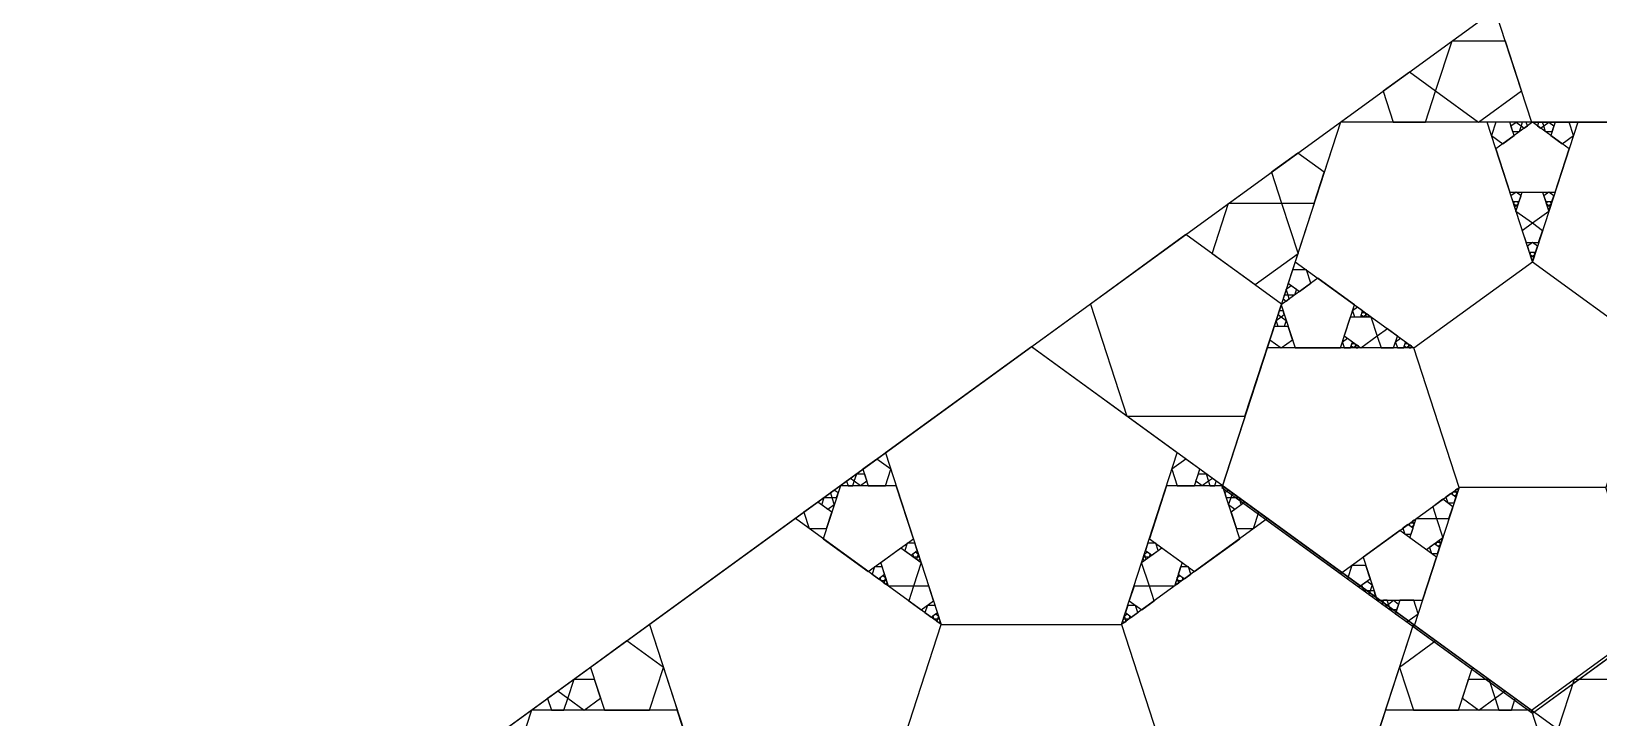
# Model space of a CAD drawing. Header units: inches. Extents: x -578 to 126, y -85 to 118.
# Drawn here: x -378.33 to -356.58, y 31.61 to 41.13 of the extents above; entities that cross this region are included whole.
import ezdxf

# ---------------------------------------------------------------- set-up
doc = ezdxf.new("R2010")
doc.units = ezdxf.units.IN
doc.header["$MEASUREMENT"] = 0
doc.layers.add('drawing', color=7, linetype='Continuous')

msp = doc.modelspace()

# ---------------------------------------------------------------- linework, layer by layer
for points in [[(-358.519, 34.799), (-359.147, 36.734), (-357.501, 37.93), (-355.856, 36.734), (-356.484, 34.799)], [(-364.452, 29.048), (-366.477, 30.519), (-365.704, 32.899), (-363.201, 32.899), (-362.428, 30.519)]]:
    msp.add_lwpolyline(points, close=True)
at = {"layer": 'drawing'}
for points in [[(-283.222, 95.766), (-378.328, 26.668), (-342.001, -85.135), (-224.444, -85.135), (-188.117, 26.668)], [(-305.674, 26.668), (-342.001, 53.061), (-378.328, 26.668), (-364.452, -16.037), (-319.55, -16.037)], [(-305.674, 26.668), (-342.001, 53.061), (-378.328, 26.668), (-364.452, -16.037), (-319.549, -16.037)], [(-355.877, 39.865), (-355.371, 41.422), (-356.696, 42.385), (-358.021, 41.422), (-357.515, 39.865)], [(-358.249, 39.861), (-358.844, 40.294), (-358.617, 40.993), (-357.881, 40.993), (-357.654, 40.294)], [(-358.983, 39.865), (-358.844, 40.294), (-359.209, 40.559), (-359.574, 40.294), (-359.435, 39.865)], [(-357.501, 31.669), (-353.193, 34.799), (-354.838, 39.865), (-360.164, 39.865), (-361.81, 34.799)], [(-354.864, 39.865), (-360.165, 39.865), (-361.802, 34.824), (-357.515, 31.709), (-353.227, 34.824)], [(-354.864, 39.865), (-360.165, 39.865), (-361.802, 34.824), (-357.515, 31.709), (-353.227, 34.824)], [(-357.501, 37.93), (-358.13, 39.865), (-360.164, 39.865), (-360.793, 37.93), (-359.147, 36.734)], [(-358.01, 39.865), (-358.07, 39.68), (-357.913, 39.566), (-357.756, 39.68), (-357.816, 39.865)], [(-356.993, 39.495), (-357.501, 39.865), (-358.01, 39.495), (-357.816, 38.897), (-357.187, 38.897)], [(-356.993, 39.495), (-357.501, 39.865), (-358.01, 39.495), (-357.816, 38.897), (-357.187, 38.897)], [(-357.729, 39.865), (-357.658, 39.814), (-357.685, 39.731), (-357.772, 39.731), (-357.799, 39.814)], [(-357.642, 39.865), (-357.658, 39.814), (-357.615, 39.782), (-357.571, 39.814), (-357.588, 39.865)], [(-355.856, 36.734), (-354.21, 37.93), (-354.838, 39.865), (-356.873, 39.865), (-357.501, 37.93)], [(-357.388, 39.782), (-357.345, 39.814), (-357.361, 39.865), (-357.415, 39.865), (-357.431, 39.814)], [(-357.318, 39.731), (-357.345, 39.814), (-357.274, 39.865), (-357.204, 39.814), (-357.231, 39.731)], [(-357.09, 39.566), (-356.933, 39.68), (-356.993, 39.865), (-357.187, 39.865), (-357.247, 39.68)], [(-361.12, 39.171), (-360.981, 38.741), (-360.529, 38.741), (-360.39, 39.171), (-360.755, 39.436)], [(-361.716, 38.741), (-360.981, 38.741), (-360.753, 38.042), (-361.348, 37.61), (-361.943, 38.042)], [(-357.659, 38.846), (-357.729, 38.897), (-357.799, 38.846), (-357.772, 38.764), (-357.686, 38.764)], [(-357.698, 38.727), (-357.729, 38.704), (-357.761, 38.727), (-357.749, 38.764), (-357.71, 38.764)], [(-357.273, 38.629), (-357.501, 38.463), (-357.73, 38.629), (-357.643, 38.897), (-357.36, 38.897)], [(-357.204, 38.846), (-357.274, 38.897), (-357.344, 38.846), (-357.317, 38.764), (-357.23, 38.764)], [(-357.242, 38.727), (-357.274, 38.704), (-357.305, 38.727), (-357.293, 38.764), (-357.254, 38.764)], [(-357.71, 38.69), (-357.729, 38.704), (-357.748, 38.69), (-357.741, 38.668), (-357.717, 38.668)], [(-357.254, 38.69), (-357.274, 38.704), (-357.293, 38.69), (-357.286, 38.668), (-357.262, 38.668)], [(-363.633, 37.344), (-363.127, 35.787), (-361.49, 35.787), (-360.983, 37.344), (-362.308, 38.307)], [(-357.361, 38.361), (-357.501, 38.463), (-357.642, 38.361), (-357.588, 38.196), (-357.415, 38.196)], [(-357.431, 38.145), (-357.501, 38.196), (-357.571, 38.145), (-357.545, 38.063), (-357.458, 38.063)], [(-357.47, 38.026), (-357.501, 38.003), (-357.533, 38.026), (-357.521, 38.063), (-357.482, 38.063)], [(-357.482, 37.989), (-357.501, 38.003), (-357.521, 37.989), (-357.513, 37.967), (-357.49, 37.967)], [(-360.479, 37.702), (-360.987, 37.332), (-360.793, 36.734), (-360.164, 36.734), (-359.97, 37.332)], [(-360.479, 37.702), (-360.987, 37.332), (-360.793, 36.734), (-360.164, 36.734), (-359.97, 37.332)], [(-360.576, 37.631), (-360.636, 37.816), (-360.83, 37.816), (-360.89, 37.631), (-360.733, 37.517)], [(-360.874, 37.414), (-360.891, 37.465), (-360.944, 37.465), (-360.961, 37.414), (-360.917, 37.383)], [(-360.803, 37.465), (-360.891, 37.465), (-360.917, 37.548), (-360.847, 37.6), (-360.776, 37.548)], [(-361.031, 37.199), (-360.987, 37.167), (-360.944, 37.199), (-360.961, 37.25), (-361.014, 37.25)], [(-359.927, 37.301), (-359.997, 37.25), (-359.97, 37.167), (-359.884, 37.167), (-359.857, 37.25)], [(-359.825, 37.227), (-359.813, 37.19), (-359.845, 37.167), (-359.876, 37.19), (-359.864, 37.227)], [(-359.794, 37.204), (-359.813, 37.19), (-359.806, 37.167), (-359.782, 37.167), (-359.775, 37.19)], [(-361.144, 36.848), (-360.987, 36.734), (-360.83, 36.848), (-360.89, 37.033), (-361.084, 37.033)], [(-361.058, 37.116), (-360.987, 37.167), (-360.917, 37.116), (-360.944, 37.033), (-361.031, 37.033)], [(-359.741, 37.167), (-359.654, 36.899), (-359.883, 36.733), (-360.111, 36.899), (-360.024, 37.167)], [(-359.514, 37.001), (-359.654, 36.899), (-359.601, 36.734), (-359.427, 36.734), (-359.374, 36.899)], [(-360.068, 36.867), (-360.138, 36.816), (-360.111, 36.734), (-360.024, 36.734), (-359.998, 36.816)], [(-359.966, 36.794), (-359.954, 36.757), (-359.986, 36.734), (-360.017, 36.757), (-360.005, 36.794)], [(-359.935, 36.771), (-359.954, 36.757), (-359.947, 36.734), (-359.923, 36.734), (-359.915, 36.757)], [(-359.331, 36.867), (-359.401, 36.816), (-359.374, 36.734), (-359.287, 36.734), (-359.261, 36.816)], [(-359.229, 36.794), (-359.217, 36.757), (-359.248, 36.734), (-359.28, 36.757), (-359.268, 36.794)], [(-359.198, 36.771), (-359.217, 36.757), (-359.21, 36.734), (-359.186, 36.734), (-359.178, 36.757)], [(-350.577, 26.668), (-364.452, 36.749), (-378.328, 26.668), (-373.028, 10.356), (-355.877, 10.356)], [(-364.452, 36.749), (-378.328, 26.668), (-373.028, 10.356), (-355.877, 10.356), (-350.577, 26.668)], [(-361.177, 26.668), (-359.152, 32.899), (-364.452, 36.749), (-369.752, 32.899), (-367.728, 26.668)], [(-361.177, 26.668), (-359.152, 32.899), (-364.452, 36.749), (-369.752, 32.899), (-367.728, 26.668)], [(-363.201, 32.899), (-362.428, 35.279), (-364.452, 36.749), (-366.477, 35.279), (-365.704, 32.899)], [(-359.147, 36.734), (-361.182, 36.734), (-361.81, 34.799), (-360.164, 33.604), (-358.519, 34.799)], [(-366.477, 34.824), (-366.403, 35.051), (-366.596, 35.192), (-366.79, 35.051), (-366.716, 34.824)], [(-362.308, 35.192), (-362.502, 35.051), (-362.428, 34.824), (-362.189, 34.824), (-362.115, 35.051)], [(-366.329, 34.824), (-367.102, 34.824), (-367.341, 34.089), (-366.716, 33.634), (-366.09, 34.089)], [(-366.329, 34.824), (-367.102, 34.824), (-367.341, 34.089), (-366.716, 33.634), (-366.09, 34.089)], [(-366.93, 34.824), (-366.91, 34.887), (-366.963, 34.925), (-367.016, 34.887), (-366.996, 34.824)], [(-366.823, 34.824), (-366.91, 34.887), (-366.877, 34.989), (-366.769, 34.989), (-366.736, 34.887)], [(-361.563, 34.089), (-361.802, 34.824), (-362.576, 34.824), (-362.815, 34.089), (-362.189, 33.634)], [(-361.563, 34.089), (-361.802, 34.824), (-362.576, 34.824), (-362.815, 34.089), (-362.189, 33.634)], [(-362.028, 34.989), (-361.995, 34.887), (-362.082, 34.824), (-362.169, 34.887), (-362.135, 34.989)], [(-361.942, 34.925), (-361.995, 34.887), (-361.975, 34.824), (-361.909, 34.824), (-361.888, 34.887)], [(-358.519, 34.799), (-359.147, 32.865), (-357.501, 31.669), (-355.856, 32.865), (-356.484, 34.799)], [(-367.609, 34.456), (-367.535, 34.229), (-367.296, 34.229), (-367.222, 34.456), (-367.415, 34.597)], [(-367.329, 34.66), (-367.221, 34.66), (-367.188, 34.558), (-367.275, 34.495), (-367.362, 34.558)], [(-367.242, 34.723), (-367.221, 34.66), (-367.156, 34.66), (-367.135, 34.723), (-367.189, 34.761)], [(-361.749, 34.66), (-361.683, 34.66), (-361.663, 34.723), (-361.716, 34.761), (-361.769, 34.723)], [(-361.716, 34.558), (-361.683, 34.66), (-361.576, 34.66), (-361.543, 34.558), (-361.63, 34.495)], [(-361.609, 34.229), (-361.37, 34.229), (-361.296, 34.456), (-361.49, 34.597), (-361.683, 34.456)], [(-358.885, 34.533), (-358.832, 34.368), (-358.659, 34.368), (-358.605, 34.533), (-358.745, 34.635)], [(-358.702, 34.666), (-358.675, 34.584), (-358.589, 34.584), (-358.562, 34.666), (-358.632, 34.717)], [(-358.601, 34.74), (-358.562, 34.74), (-358.55, 34.703), (-358.581, 34.68), (-358.613, 34.703)], [(-358.569, 34.763), (-358.562, 34.74), (-358.538, 34.74), (-358.531, 34.763), (-358.55, 34.777)], [(-365.704, 32.899), (-367.728, 34.37), (-369.752, 32.899), (-368.979, 30.519), (-366.477, 30.519)], [(-362.428, 30.519), (-359.926, 30.519), (-359.152, 32.899), (-361.177, 34.37), (-363.201, 32.899)], [(-359.114, 34.368), (-358.832, 34.368), (-358.745, 34.1), (-358.973, 33.934), (-359.201, 34.1)], [(-359.85, 33.832), (-359.656, 33.234), (-359.027, 33.234), (-358.833, 33.832), (-359.342, 34.202)], [(-359.85, 33.832), (-359.656, 33.234), (-359.027, 33.234), (-358.833, 33.832), (-359.342, 34.202)], [(-359.298, 34.233), (-359.271, 34.151), (-359.185, 34.151), (-359.158, 34.233), (-359.228, 34.284)], [(-359.197, 34.307), (-359.158, 34.307), (-359.146, 34.27), (-359.177, 34.247), (-359.209, 34.27)], [(-359.165, 34.33), (-359.158, 34.307), (-359.134, 34.307), (-359.127, 34.33), (-359.146, 34.344)], [(-365.982, 33.759), (-366.089, 33.429), (-366.436, 33.429), (-366.543, 33.759), (-366.263, 33.963)], [(-366.07, 34.026), (-366.176, 34.026), (-366.209, 33.925), (-366.123, 33.862), (-366.037, 33.925)], [(-362.469, 33.429), (-362.816, 33.429), (-362.923, 33.759), (-362.642, 33.963), (-362.361, 33.759)], [(-362.695, 33.925), (-362.728, 34.026), (-362.835, 34.026), (-362.868, 33.925), (-362.782, 33.862)], [(-358.93, 33.965), (-358.903, 33.883), (-358.816, 33.883), (-358.79, 33.965), (-358.86, 34.016)], [(-358.828, 34.039), (-358.789, 34.039), (-358.777, 34.002), (-358.809, 33.979), (-358.84, 34.002)], [(-358.797, 34.062), (-358.789, 34.039), (-358.766, 34.039), (-358.758, 34.062), (-358.778, 34.076)], [(-366.022, 33.879), (-366.037, 33.834), (-366.085, 33.834), (-366.099, 33.879), (-366.061, 33.907)], [(-366.007, 33.834), (-366.037, 33.834), (-366.046, 33.806), (-366.022, 33.789), (-365.998, 33.806)], [(-362.859, 33.806), (-362.868, 33.834), (-362.897, 33.834), (-362.906, 33.806), (-362.883, 33.789)], [(-362.82, 33.834), (-362.868, 33.834), (-362.883, 33.879), (-362.844, 33.907), (-362.805, 33.879)], [(-359.813, 33.718), (-360.007, 33.718), (-360.067, 33.533), (-359.91, 33.419), (-359.753, 33.533)], [(-366.523, 33.697), (-366.63, 33.697), (-366.663, 33.595), (-366.576, 33.533), (-366.49, 33.595)], [(-366.475, 33.55), (-366.49, 33.505), (-366.538, 33.505), (-366.553, 33.55), (-366.514, 33.578)], [(-366.461, 33.505), (-366.49, 33.505), (-366.499, 33.477), (-366.475, 33.459), (-366.452, 33.477)], [(-362.406, 33.477), (-362.415, 33.505), (-362.444, 33.505), (-362.453, 33.477), (-362.429, 33.459)], [(-362.367, 33.505), (-362.415, 33.505), (-362.43, 33.55), (-362.391, 33.578), (-362.352, 33.55)], [(-362.242, 33.595), (-362.275, 33.697), (-362.382, 33.697), (-362.415, 33.595), (-362.328, 33.533)], [(-359.726, 33.45), (-359.753, 33.367), (-359.84, 33.367), (-359.867, 33.45), (-359.796, 33.502)], [(-365.876, 33.429), (-366.089, 33.429), (-366.155, 33.226), (-365.982, 33.101), (-365.81, 33.226)], [(-362.75, 33.226), (-362.816, 33.429), (-363.029, 33.429), (-363.095, 33.226), (-362.922, 33.101)], [(-359.699, 33.367), (-359.753, 33.367), (-359.769, 33.316), (-359.726, 33.285), (-359.683, 33.316)], [(-365.79, 33.164), (-365.896, 33.164), (-365.929, 33.063), (-365.843, 33), (-365.757, 33.063)], [(-362.976, 33.063), (-363.009, 33.164), (-363.115, 33.164), (-363.148, 33.063), (-363.062, 33)], [(-359.543, 33.152), (-359.499, 33.183), (-359.516, 33.234), (-359.569, 33.234), (-359.586, 33.183)], [(-359.472, 33.1), (-359.499, 33.183), (-359.429, 33.235), (-359.358, 33.183), (-359.385, 33.1)], [(-359.244, 32.935), (-359.087, 33.049), (-359.147, 33.234), (-359.342, 33.234), (-359.402, 33.049)], [(-365.742, 33.017), (-365.757, 32.972), (-365.804, 32.972), (-365.819, 33.017), (-365.781, 33.045)], [(-365.727, 32.972), (-365.757, 32.972), (-365.766, 32.944), (-365.742, 32.927), (-365.718, 32.944)], [(-363.139, 32.944), (-363.148, 32.972), (-363.177, 32.972), (-363.187, 32.944), (-363.163, 32.927)], [(-363.1, 32.972), (-363.148, 32.972), (-363.163, 33.017), (-363.124, 33.045), (-363.086, 33.017)], [(-369.752, 31.709), (-369.559, 32.304), (-370.065, 32.671), (-370.571, 32.304), (-370.378, 31.709)], [(-358.84, 32.671), (-359.346, 32.304), (-359.152, 31.709), (-358.527, 31.709), (-358.333, 32.304)], [(-370.939, 31.709), (-370.886, 31.873), (-371.025, 31.974), (-371.165, 31.873), (-371.112, 31.709)], [(-370.659, 31.707), (-370.886, 31.873), (-370.799, 32.14), (-370.518, 32.14), (-370.431, 31.873)], [(-358.106, 32.14), (-358.019, 31.873), (-358.246, 31.708), (-358.473, 31.873), (-358.387, 32.14)], [(-357.879, 31.974), (-358.019, 31.873), (-357.966, 31.709), (-357.793, 31.709), (-357.74, 31.873)], [(-356.194, 32.138), (-356.924, 32.138), (-357.15, 31.444), (-356.559, 31.015), (-355.968, 31.444)], [(-369.366, 31.709), (-371.39, 31.709), (-372.016, 29.783), (-370.378, 28.593), (-368.74, 29.783)], [(-356.889, 29.783), (-357.515, 31.709), (-359.539, 31.709), (-360.165, 29.783), (-358.527, 28.593)], [(-356.889, 29.783), (-357.515, 31.709), (-359.539, 31.709), (-360.165, 29.783), (-358.527, 28.593)]]:
    msp.add_lwpolyline(points, close=True, dxfattribs=at)

doc.saveas('drawing.dxf')
